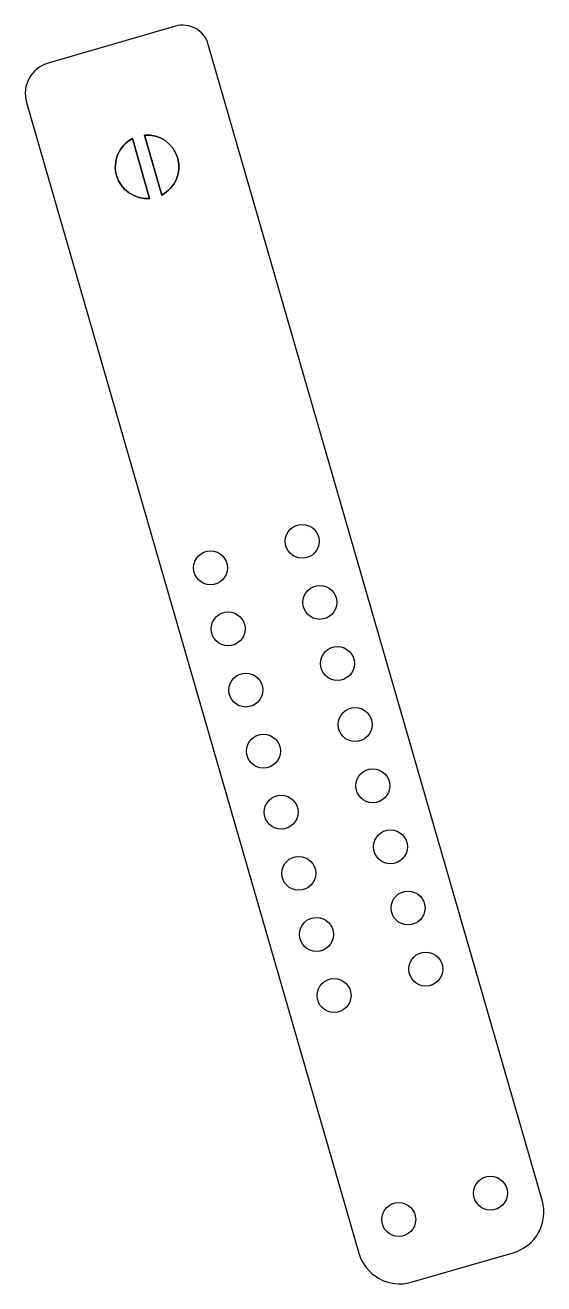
# Model space of a CAD drawing. Header units: millimetres. Extents: x 35 to 84, y 83 to 201.
import ezdxf

# ---------------------------------------------------------------- set-up
doc = ezdxf.new("R2010")
doc.units = ezdxf.units.MM
doc.layers.get('0').update_dxf_attribs({"linetype": 'CONTINUOUS'})

msp = doc.modelspace()

# ---------------------------------------------------------------- linework, layer by layer
for points in [[(52.77, 199.55, 0.414214), (49.68, 201.26), (37.67, 197.79, 0.414214), (35.62, 194.08), (66.97, 85.52, 0.414214), (71.92, 82.78), (81.53, 85.56, 0.414214), (84.26, 90.51)], [(84.26, 90.51), (52.77, 199.55, 0.414214), (49.68, 201.26), (37.67, 197.79, 0.414214), (35.62, 194.08), (66.97, 85.52, 0.414214), (71.92, 82.78), (81.53, 85.56, 0.414214)], [(45.61, 190.66, 0.816497), (47.24, 185.01)], [(45.61, 190.66), (47.24, 185.01, -0.816497)], [(48.39, 185.34, 0.816497), (46.76, 190.99)], [(48.39, 185.34), (46.76, 190.99, -0.816497)]]:
    msp.add_lwpolyline(points, format="xyb", close=True)
for centre in [(61.63, 152.67), (61.63, 152.67), (52.98, 150.17), (52.98, 150.17), (63.29, 146.91), (63.29, 146.91), (54.64, 144.41), (54.64, 144.41), (64.95, 141.14), (64.95, 141.14), (56.31, 138.64), (56.31, 138.64), (66.62, 135.38), (66.62, 135.38), (57.97, 132.88), (57.97, 132.88), (68.28, 129.61), (68.28, 129.61), (59.64, 127.12), (59.64, 127.12), (69.95, 123.85), (69.95, 123.85), (61.3, 121.35), (61.3, 121.35), (71.61, 118.08), (71.61, 118.08), (62.97, 115.59), (62.97, 115.59), (73.28, 112.32), (73.28, 112.32), (64.63, 109.82), (64.63, 109.82), (79.38, 91.18), (79.38, 91.18), (70.73, 88.69), (70.73, 88.69)]:
    msp.add_circle(centre, 1.6)

doc.saveas('drawing.dxf')
